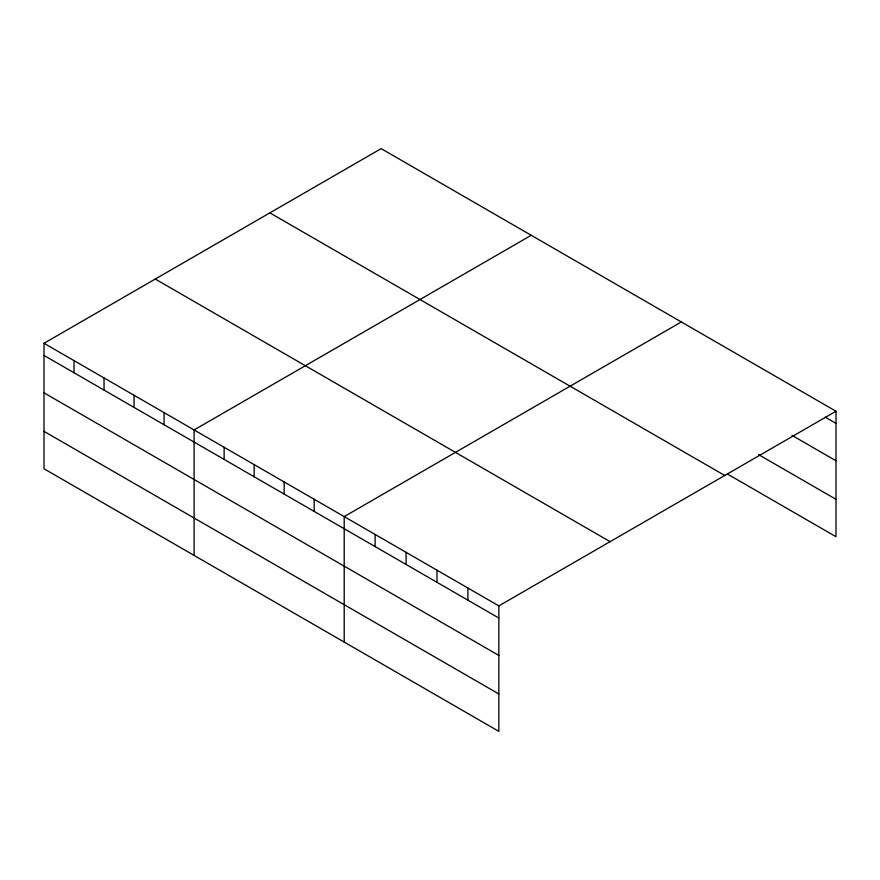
<?xml version="1.0" encoding="UTF-8"?>
<svg xmlns="http://www.w3.org/2000/svg" width="880" height="880" viewBox="0 0 880 880"><rect width="100%" height="100%" fill="white"/><g stroke="black" fill="none" stroke-linecap="round" stroke-linejoin="round"><path stroke-width="1.32" d="M498.85 655.435L498.85 605.891L44 343.288L44 468.754L498.85 731.368L498.85 655.435L44 392.821M727.749 474.21L836 536.712L836 411.246L381.15 148.632L44 343.288M531.245 235.301L194.106 429.946L194.106 555.412M681.351 321.959L344.201 516.604L344.201 642.081M498.85 605.891L836 411.246M825.297 417.197L836 423.379M791.989 435.369L836 460.779M758.67 454.674L836 499.312M269.885 212.872L724.746 475.475M155.254 279.048L610.115 541.662M44 355.421L498.85 618.035M44 431.354L498.85 693.968M467.929 588.038L467.929 600.171M436.997 570.174L436.997 582.318M406.065 552.321L406.065 564.465M375.133 534.468L375.133 546.601M314.182 499.279L314.182 511.412M284.163 481.943L284.163 494.076M254.144 464.607L254.144 476.751M224.125 447.282L224.125 459.415M164.087 412.61L164.087 424.754M134.057 395.285L134.057 407.418M104.038 377.949L104.038 390.093M74.019 360.613L74.019 372.757"/></g></svg>
